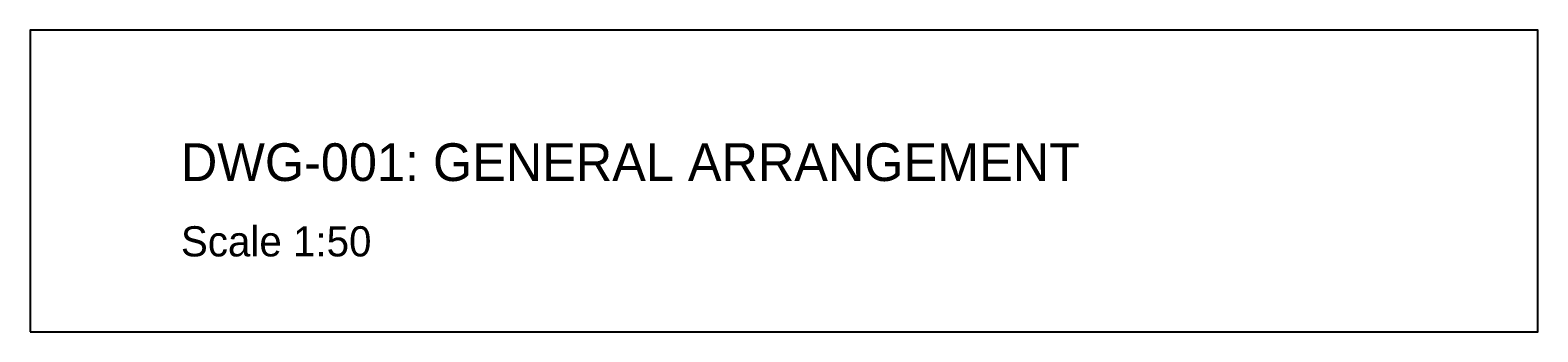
# Model space of a CAD drawing. Header units: inches. Extents: x -21 to 2500, y -800 to 500.
# Drawn here: x 1500 to 2500, y -800 to -600 of the extents above; entities that cross this region are included whole.
import ezdxf

# ---------------------------------------------------------------- set-up
doc = ezdxf.new("R2010")
doc.units = ezdxf.units.IN
doc.header["$MEASUREMENT"] = 0
doc.layers.add('0-TEXT-MAIN', color=7, linetype='Continuous')
doc.layers.add('0-TITLEBLOCK', color=7, linetype='Continuous')

msp = doc.modelspace()

# ---------------------------------------------------------------- linework, layer by layer
at = {"layer": '0-TITLEBLOCK'}
msp.add_lwpolyline([(1500, -800), (2500, -800), (2500, -600), (1500, -600), (1500, -800)], close=True, dxfattribs=at)
msp.add_lwpolyline([(1500, -800), (2500, -800), (2500, -600), (1500, -600), (1500, -800)], close=True, dxfattribs=at)

# ---------------------------------------------------------------- texts
at = {"layer": '0-TEXT-MAIN'}
for s, height, p in [('DWG-001: GENERAL ARRANGEMENT', 25, (1600, -700)), ('DWG-001: GENERAL ARRANGEMENT', 25, (1600, -700)), ('Scale 1:50', 20, (1600, -750)), ('Scale 1:50', 20, (1600, -750))]:
    msp.add_text(s, height=height, dxfattribs=at).set_placement(p)

doc.saveas('drawing.dxf')
